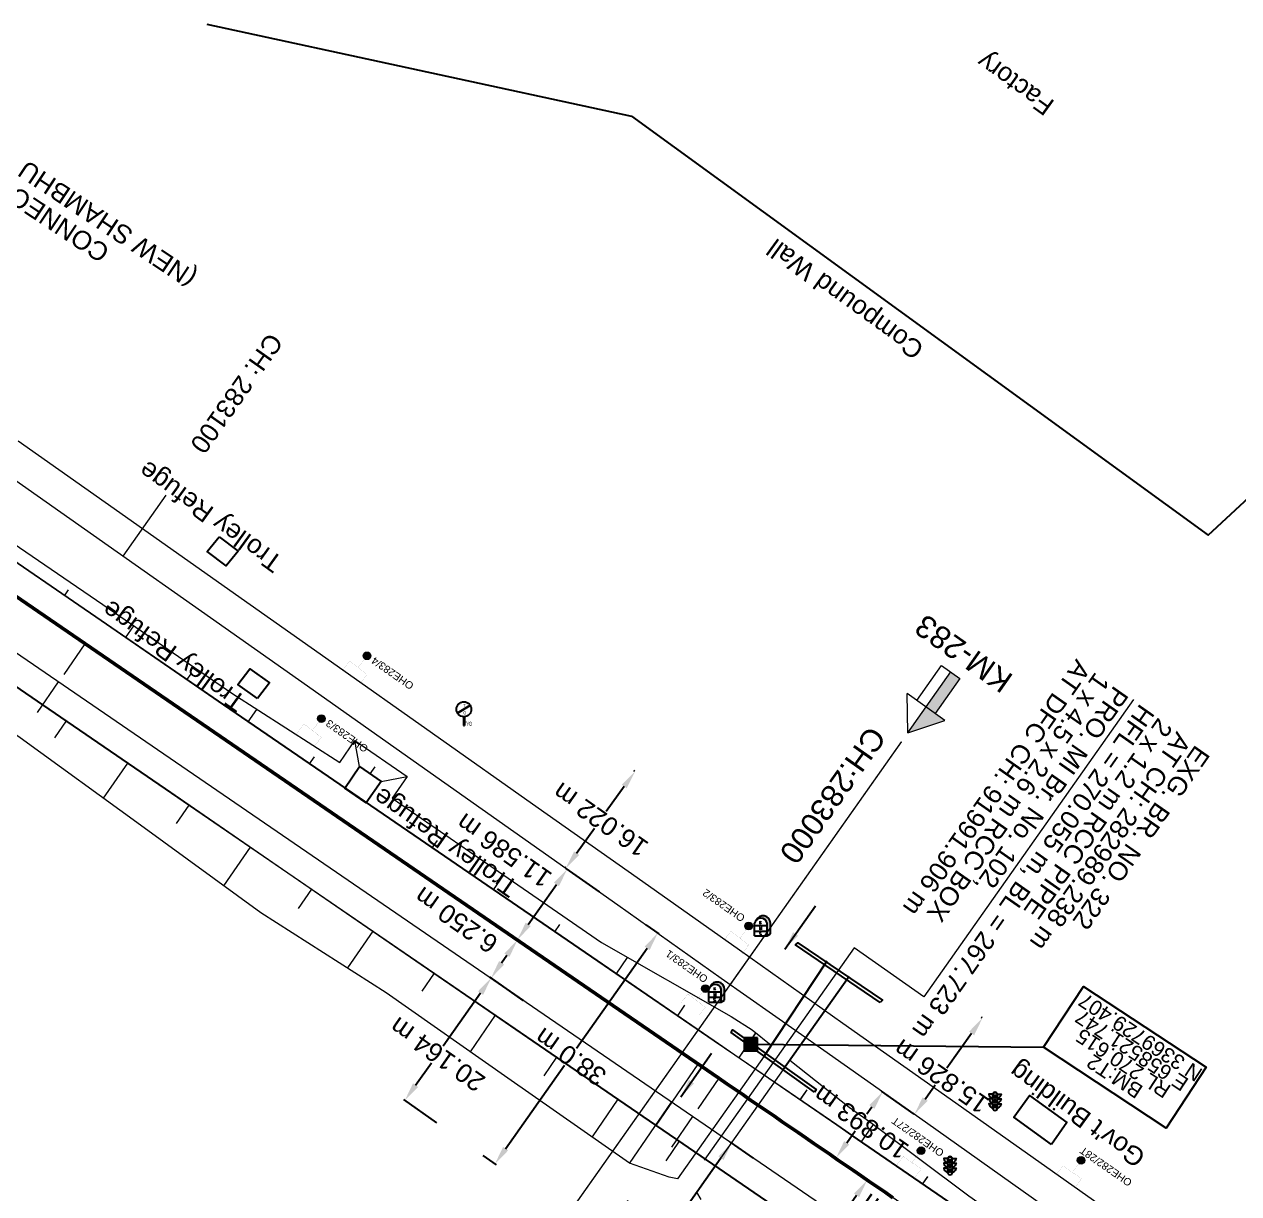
# Model space of a CAD drawing. Header units: metres. Extents: x 644418 to 1306172, y 3366650 to 6747308.
# Drawn here: x 658424 to 658587.4, y 3369709.3 to 3369866.6 of the extents above; entities that cross this region are included whole.
import ezdxf
from ezdxf.enums import TextEntityAlignment as Align

# ---------------------------------------------------------------- set-up
doc = ezdxf.new("R2010")
doc.units = ezdxf.units.M
doc.header["$MEASUREMENT"] = 0
doc.linetypes.add('CENTER', pattern=[2, 1.25, -0.25, 0.25, -0.25])
doc.linetypes.add('PHANTOM2', pattern=[1.25, 0.625, -0.125, 0.125, -0.125, 0.125, -0.125])
doc.layers.get('Defpoints').update_dxf_attribs({"lineweight": 0})
for name, color, linetype in [('Bench_Mark', 7, 'Continuous'), ('C-ROAD-CNTR-N', 92, 'Continuous'), ('COMPOUND_WALL', 251, 'Continuous'), ('CULVERT_PARAPET', 7, 'Continuous'), ('DFCC Boundary', 6, 'CENTER'), ('Dimension', 10, 'Continuous'), ('GOVT_BUILDING', 251, 'Continuous'), ('KILOMETER_STONE', 251, 'Continuous'), ('MATCH LINE', 7, 'Continuous'), ('PROPOSED DFCC FORMATION LINE', 187, 'Continuous'), ('SFL_SOFFIT_LVL', 251, 'Continuous'), ('Side Details', 251, 'Continuous'), ('SIGNAL_POST', 8, 'Continuous'), ('STYLEREMARK', 251, 'Continuous'), ('T_G', 8, 'Continuous'), ('Trolley Refuse', 10, 'Continuous'), ('TROLLEY_STAND', 7, 'Continuous')]:
    doc.layers.add(name, color=color, linetype=linetype)
for name, color, linetype, lineweight in [('BOUNDARY DIMENTION', 10, 'Continuous', 0), ('BRIDGE DETAILS PLAN', 7, 'Continuous', 0), ('CANAL BOTTOM', 5, 'Continuous', 0), ('Cardinal_Leader', 10, 'Continuous', 0), ('Existing Chainage', 7, 'Continuous', 0), ('Existing IR Track', 143, 'Continuous', 0), ('Existing Railway Boundary', 7, 'CENTER', 0), ('KM STONE', 7, 'Continuous', 0), ('OHE MAST', 8, 'Continuous', 0), ('OHE MAST TEXT', 8, 'Continuous', 0), ('Prop TPTC Connecting line', 10, 'Continuous', 0), ('PROP-DFC Connecting line', 1, 'Continuous', 0), ('Proposed Chainage', 10, 'Continuous', 0), ('Proposed Chainages Connecting line', 10, 'Continuous', 0), ('PROPOSED DFC TRACK', 1, 'Continuous', 0), ('PROPOSED DFCC TOE LINE', 239, 'Continuous', 0), ('PROPOSED DFCC TOE LINE - Connecting line', 239, 'Continuous', 0), ('PROPOSED DFCC TOE SLOPES', 239, 'Continuous', 0), ('PROPOSED DFCC TOE SLOPES - Connecting line', 239, 'Continuous', 0), ('PROPOSED DFCC TRACK', 1, 'Continuous', 0)]:
    doc.layers.add(name, color=color, linetype=linetype, lineweight=lineweight)
doc.styles.add('CUT-FILL', font='cut-fill.shx', dxfattribs={"height": 2})
doc.styles.add('notes', font='romans.shx', dxfattribs={"height": 2})
doc.styles.get("Standard").update_dxf_attribs({"font": 'arial.ttf'})
doc.styles.add('Style-Arial', font='arial.ttf')
doc.dimstyles.new('DIM', dxfattribs={"dimtxt": 2.5, "dimasz": 2.5, "dimexe": 0.18, "dimexo": 0.0625, "dimgap": 0.09, "dimtad": 0, "dimtih": 1, "dimtoh": 1, "dimdec": 3, "dimzin": 0, "dimdsep": 46, "dimtxsty": 'Standard', "dimcen": 0.09, "dimadec": 0, "dimazin": 0, "dimtfac": 1, "dimtdec": 3, "dimtofl": 0, "dimtmove": 0, "dimatfit": 3, "dimfxl": 1, "dimtolj": 1, "dimtzin": 0, "dimarcsym": 0})
doc.dimstyles.new('ISO-25', dxfattribs={"dimtxt": 2.5, "dimasz": 2.5, "dimexe": 1.25, "dimexo": 0.625, "dimtad": 1, "dimtxsty": 'Standard', "dimcen": 2.5, "dimadec": 0, "dimazin": 0, "dimtfac": 1, "dimtmove": 0, "dimatfit": 3, "dimfxl": 1, "dimarcsym": 0})

# ---------------------------------------------------------------- blocks, each defined once
blk = doc.blocks.new('KMS')
blk.add_hatch(color=256).paths.add_polyline_path([(0.84, 1.71), (0.84, 0), (1.28, 0.25), (1.28, 1.71, 0.82134), (-0.65, 2.08, -0.601821)])
for points in [[(-0.84, 0), (-0.84, 1.71)], [(0.84, 0), (0.84, 1.71)], [(1.28, 0.25), (1.28, 1.71)], [(-0.84, 1.38), (0.84, 1.38)], [(-0.84, 0.64), (0.84, 0.64)], [(-0.84, 0), (0.84, 0)], [(0.84, 0), (1.28, 0.25)]]:
    blk.add_lwpolyline(points)
for centre, radius, start, end in [((0, 1.5), 0.867, 14.1462, 165.8538), ((0.28, 1.7), 1, 0.4859, 158.6661)]:
    blk.add_arc(centre, radius, start, end)
at = {"style": 'notes'}
for s, p in [('K', (-0.25, 1.58)), ('S', (-0.25, 0.09)), ('M', (-0.25, 0.81))]:
    blk.add_text(s, height=0.391, dxfattribs=at).set_placement(p)
blk = doc.blocks.new('SIG')
for color, points in [(1, [(-0.22, 0.42, 0.180295), (-0.01, 0.33, -0.00255), (0.01, 0.33, -0.00255), (0.02, 0.33, 0.180295), (0.23, 0.42, -0.002654), (0.25, 0.44, 0.184495), (0.33, 0.65, 1.000001), (-0.32, 0.65, 0.184495), (-0.24, 0.44, -0.002654)]), (2, [(0.23, -0.23, -0.002654), (0.25, -0.21, 0.184495), (0.33, 0.01, 1.000001), (-0.32, 0.01, 0.184495), (-0.24, -0.21, -0.002654), (-0.22, -0.23, 0.180295), (-0.01, -0.32, -0.00255), (0.01, -0.32, -0.00255), (0.02, -0.32, 0.180295)]), (3, [(0.23, -0.88, -0.002654), (0.25, -0.86, 0.184495), (0.33, -0.64, 1.000001), (-0.32, -0.64, 0.184495), (-0.24, -0.86, -0.002654), (-0.22, -0.88, 0.395599)])]:
    blk.add_hatch(color=color).paths.add_polyline_path(points)
for p, q in [((-0.31, 0.98), (-0.32, -0.9)), ((0.33, -0.9), (0.32, 0.98))]:
    blk.add_line(p, q)
for points in [[(-0.31, 0.98), (-0.81, 0.98, 0.198758), (-0.42, 0.41, 0.003814), (-0.31, 0.39, 0.003814)], [(-0.31, 0.33), (-0.81, 0.33, 0.198758), (-0.42, -0.23, 0.003727), (-0.32, -0.26, 0.003727)], [(0.32, 0.98), (0.82, 0.98, -0.198758), (0.44, 0.41, -0.003814), (0.32, 0.39, -0.003814)], [(0.32, 0.33), (0.82, 0.33, -0.198758), (0.44, -0.23, -0.003727), (0.33, -0.26, -0.003727)], [(-0.32, -0.32), (-0.81, -0.32, 0.198758), (-0.42, -0.88, 0.003639), (-0.32, -0.9)], [(0.33, -0.32), (0.82, -0.32, -0.198758), (0.44, -0.88, -0.003639), (0.33, -0.9)]]:
    blk.add_lwpolyline(points, format="xyb")
for centre, radius, start, end in [((0.01, 0.91), 0.324, 12.4049, 167.5951), ((0.01, 0.81), 0.357, 27.7578, 152.2422), ((0.01, -0.9), 0.324, 181.4572, 358.5428)]:
    blk.add_arc(centre, radius, start, end)
blk = doc.blocks.new('T-G')
at = {"color": 8}
for points in [[(-0.87, 1.71), (0.85, 2.73)], [(-0.85, 1.68), (0.87, 2.7)], [(-0.07, 1.2), (-0.07, 0)], [(-0.07, 0), (0.07, 0)], [(0.07, 1.2), (0.07, 0)]]:
    blk.add_lwpolyline(points, dxfattribs=at)
blk.add_circle((0, 2.19), 1, dxfattribs=at)
at = {"color": 8, "style": 'CUT-FILL'}
for s, p in [('T', (-0.08, 2.5, 203.18)), ('G', (-0.08, 1.51, 203.18))]:
    blk.add_text(s, height=0.4, dxfattribs=at).set_placement(p)
blk = doc.blocks.new('BM')
blk.add_hatch(color=256).paths.add_polyline_path([(-0.88, 0.88), (-0.88, -0.88), (0.88, -0.88), (0.88, 0.88)])
for p, q in [((0.88, 0.88), (-0.88, 0.88)), ((-0.88, 0.88), (-0.88, -0.88)), ((0.88, -0.88), (0.88, 0.88)), ((-0.88, -0.88), (0.88, -0.88))]:
    blk.add_line(p, q)
blk = doc.blocks.new('OHE MAST')
h = blk.add_hatch(color=256)
edge = h.paths.add_edge_path()
edge.add_arc((0, 0), 0.514, 0, 360)
at = {"const_width": 0.01, "flags": 128}
for points in [[(1.5, 3.5), (1.5, 2), (-1.5, 2), (-1.5, 3.5)], [(0, 2), (0, 0)]]:
    blk.add_lwpolyline(points, dxfattribs=at)
blk.add_circle((0, 0), 0.514)
blk = doc.blocks.new('KM POST PLAN')
at = {"extrusion": (0, 0, -1)}
h = blk.add_hatch(color=256, dxfattribs=at)
h.paths.add_polyline_path([(0, -20), (0, -8.47), (3, -8.47), (3, -20)])
h.paths.add_polyline_path([(0, -8.47), (0, 0), (6.25, -8.47), (3, -8.47)], flags=16)
at = {"flags": 128}
for points in [[(0, 0), (-6.25, -8.47), (6.25, -8.47)], [(0, 0), (0, -20)], [(0, 0), (6.25, -8.47)], [(3, -8.47), (3, -20), (-3, -20), (-3, -8.47)]]:
    blk.add_lwpolyline(points, dxfattribs=at)
at = {"style": 'Style-Arial'}
blk.add_attdef('KM-POST', text='', height=6, dxfattribs=at).set_placement((0, -26, -263.95), align=Align.MIDDLE_CENTER)
blk = doc.blocks.new('*D1686')
at = {"layer": 'Defpoints', "color": 0, "transparency": 16777216}
for p in [(658497.03, 3369752.96), (658501.41, 3369749.87), (658494.73, 3369740.4)]:
    blk.add_point(p, dxfattribs=at)
at = {"layer": 'Dimension', "color": 0, "lineweight": -2, "transparency": 16777216}
for p, q in [((658501.36, 3369749.9), (658496.89, 3369753.06)), ((658491.79, 3369745.53), (658495.59, 3369750.91)), ((658494.68, 3369740.44), (658490.2, 3369743.59))]:
    blk.add_line(p, q, dxfattribs=at)
at = {"layer": 'Dimension', "color": 0, "transparency": 16777216}
for points in [[(658495.25, 3369751.15), (658495.93, 3369750.67), (658497.03, 3369752.96)], [(658491.45, 3369745.77), (658492.13, 3369745.29), (658490.35, 3369743.49)]]:
    blk.add_solid(points, dxfattribs=at)
at = {"layer": 'Dimension', "color": 0, "lineweight": 0, "transparency": 16777216, "insert": (658488.53, 3369755.46), "char_height": 2.5, "attachment_point": 5, "rotation": 145}
blk.add_mtext('\\A1;11.586 m', dxfattribs=at)
blk = doc.blocks.new('*D1717')
at = {"layer": 'Defpoints', "color": 0, "transparency": 16777216}
for p in [(658537.41, 3369711.13), (658537.5, 3369711.07), (658533.9, 3369705.96)]:
    blk.add_point(p, dxfattribs=at)
at = {"layer": 'Dimension', "color": 0, "lineweight": -2, "transparency": 16777216}
for p, q in [((658537.45, 3369711.1), (658537.26, 3369711.24)), ((658535.25, 3369708.07), (658535.97, 3369709.09)), ((658533.85, 3369705.99), (658533.66, 3369706.13))]:
    blk.add_line(p, q, dxfattribs=at)
at = {"layer": 'Dimension', "color": 0, "transparency": 16777216}
for points in [[(658535.63, 3369709.33), (658536.31, 3369708.85), (658537.41, 3369711.13)], [(658534.91, 3369708.31), (658535.59, 3369707.83), (658533.81, 3369706.02)]]:
    blk.add_solid(points, dxfattribs=at)
at = {"layer": 'Dimension', "color": 0, "lineweight": 0, "transparency": 16777216, "insert": (658542.15, 3369704.85), "char_height": 2.5, "attachment_point": 5, "rotation": 145}
blk.add_mtext('\\A1;6.250 m', dxfattribs=at)
blk = doc.blocks.new('*D1718')
at = {"layer": 'Defpoints', "color": 0, "transparency": 16777216}
for p in [(658539.48, 3369723), (658543.76, 3369719.99), (658537.48, 3369711.08)]:
    blk.add_point(p, dxfattribs=at)
at = {"layer": 'Dimension', "color": 0, "lineweight": -2, "transparency": 16777216}
for p, q in [((658543.71, 3369720.02), (658539.33, 3369723.11)), ((658538.04, 3369720.96), (658537.36, 3369720)), ((658534.64, 3369716.14), (658535.78, 3369717.76)), ((658537.43, 3369711.12), (658533.05, 3369714.2))]:
    blk.add_line(p, q, dxfattribs=at)
at = {"layer": 'Dimension', "color": 0, "transparency": 16777216}
for points in [[(658537.7, 3369721.2), (658538.38, 3369720.72), (658539.48, 3369723)], [(658534.3, 3369716.38), (658534.98, 3369715.9), (658533.2, 3369714.1)]]:
    blk.add_solid(points, dxfattribs=at)
at = {"layer": 'Dimension', "color": 0, "lineweight": 0, "transparency": 16777216, "insert": (658536.57, 3369718.88), "char_height": 2.5, "attachment_point": 5, "rotation": 145}
blk.add_mtext('\\A1;10.893 m', dxfattribs=at)
blk = doc.blocks.new('*D1719')
at = {"layer": 'Defpoints', "color": 0, "transparency": 16777216}
for p in [(658490.35, 3369743.44), (658494.76, 3369740.38), (658491.19, 3369735.24)]:
    blk.add_point(p, dxfattribs=at)
at = {"layer": 'Dimension', "color": 0, "lineweight": -2, "transparency": 16777216}
for p, q in [((658494.71, 3369740.42), (658490.2, 3369743.54)), ((658488.21, 3369740.36), (658488.92, 3369741.39)), ((658491.14, 3369735.28), (658486.64, 3369738.41))]:
    blk.add_line(p, q, dxfattribs=at)
at = {"layer": 'Dimension', "color": 0, "transparency": 16777216}
for points in [[(658488.58, 3369741.62), (658489.26, 3369741.15), (658490.35, 3369743.44)], [(658487.87, 3369740.6), (658488.55, 3369740.12), (658486.78, 3369738.3)]]:
    blk.add_solid(points, dxfattribs=at)
at = {"layer": 'Dimension', "color": 0, "lineweight": 0, "transparency": 16777216, "insert": (658482.09, 3369746.11), "char_height": 2.5, "attachment_point": 5, "rotation": 145}
blk.add_mtext('\\A1;6.250 m', dxfattribs=at)
blk = doc.blocks.new('*D1540')
at = {"layer": 'Defpoints', "color": 0, "linetype": 'ByBlock', "ltscale": 0.5, "transparency": 16777216}
for p in [(658552.9, 3369732.91), (658552.9, 3369732.91), (658543.76, 3369719.99)]:
    blk.add_point(p, dxfattribs=at)
at = {"layer": 'Existing Railway Boundary', "color": 0, "linetype": 'ByBlock', "lineweight": -2, "ltscale": 0.5, "transparency": 16777216}
for p, q in [((658552.85, 3369732.94), (658552.75, 3369733.01)), ((658551.45, 3369730.86), (658548.13, 3369726.17)), ((658545.2, 3369722.03), (658546.56, 3369723.94)), ((658543.71, 3369720.02), (658543.61, 3369720.09))]:
    blk.add_line(p, q, dxfattribs=at)
at = {"layer": 'Existing Railway Boundary', "color": 0, "linetype": 'ByBlock', "ltscale": 0.5, "transparency": 16777216}
for points in [[(658551.11, 3369731.11), (658551.79, 3369730.62), (658552.9, 3369732.91)], [(658544.86, 3369722.27), (658545.54, 3369721.79), (658543.76, 3369719.99)]]:
    blk.add_solid(points, dxfattribs=at)
at = {"layer": 'Existing Railway Boundary', "color": 0, "linetype": 'ByBlock', "ltscale": 0.5, "transparency": 16777216, "insert": (658547.35, 3369725.06), "char_height": 2.5, "attachment_point": 5, "rotation": 145}
blk.add_mtext('\\A1;15.826 m', dxfattribs=at)
blk = doc.blocks.new('*D1541')
at = {"layer": 'Defpoints', "color": 0, "linetype": 'ByBlock', "ltscale": 0.5, "transparency": 16777216}
for p in [(658506.17, 3369766.12), (658506.17, 3369766.12), (658496.85, 3369753.09)]:
    blk.add_point(p, dxfattribs=at)
at = {"layer": 'Existing Railway Boundary', "color": 0, "linetype": 'ByBlock', "lineweight": -2, "ltscale": 0.5, "transparency": 16777216}
for p, q in [((658506.12, 3369766.15), (658506.02, 3369766.22)), ((658504.71, 3369764.08), (658502.3, 3369760.71)), ((658498.3, 3369755.12), (658500.71, 3369758.49)), ((658496.8, 3369753.12), (658496.7, 3369753.19))]:
    blk.add_line(p, q, dxfattribs=at)
at = {"layer": 'Existing Railway Boundary', "color": 0, "linetype": 'ByBlock', "ltscale": 0.5, "transparency": 16777216}
for points in [[(658504.38, 3369764.33), (658505.05, 3369763.84), (658506.17, 3369766.12)], [(658497.96, 3369755.36), (658498.64, 3369754.88), (658496.85, 3369753.09)]]:
    blk.add_solid(points, dxfattribs=at)
at = {"layer": 'Existing Railway Boundary', "color": 0, "linetype": 'ByBlock', "ltscale": 0.5, "transparency": 16777216, "insert": (658501.51, 3369759.6), "char_height": 2.5, "attachment_point": 5, "rotation": 145}
blk.add_mtext('\\A1;16.022 m', dxfattribs=at)
blk = doc.blocks.new('*D1597')
at = {"layer": 'Defpoints', "color": 0, "transparency": 16777216}
for p in [(658522.14, 3369714.04), (658507.26, 3369699.25), (658510.23, 3369697.16)]:
    blk.add_point(p, dxfattribs=at)
at = {"layer": 'Dimension', "color": 0, "lineweight": -2, "transparency": 16777216}
for p, q in [((658522.09, 3369714.07), (658519.02, 3369716.24)), ((658517.72, 3369714.09), (658510.98, 3369704.53)), ((658508.7, 3369701.29), (658509.41, 3369702.3)), ((658510.18, 3369697.19), (658507.11, 3369699.35))]:
    blk.add_line(p, q, dxfattribs=at)
at = {"layer": 'Dimension', "color": 0, "transparency": 16777216}
for points in [[(658517.38, 3369714.33), (658518.07, 3369713.85), (658519.17, 3369716.13)], [(658508.36, 3369701.53), (658509.04, 3369701.05), (658507.26, 3369699.25)]]:
    blk.add_solid(points, dxfattribs=at)
at = {"layer": 'Dimension', "color": 0, "lineweight": 0, "transparency": 16777216, "insert": (658510.2, 3369703.41), "char_height": 2.5, "attachment_point": 5, "rotation": 145}
blk.add_mtext('\\A1;20.658 m', dxfattribs=at)
blk = doc.blocks.new('*D1787')
at = {"layer": 'BOUNDARY DIMENTION', "color": 0, "lineweight": -2, "transparency": 16777216}
for p, q in [((658491.11, 3369735.3), (658486.68, 3369738.43)), ((658485.38, 3369736.29), (658480.35, 3369729.16)), ((658476.64, 3369723.9), (658478.77, 3369726.92)), ((658479.48, 3369718.83), (658475.05, 3369721.96))]:
    blk.add_line(p, q, dxfattribs=at)
at = {"layer": 'BOUNDARY DIMENTION', "color": 0, "transparency": 16777216}
for points in [[(658485.04, 3369736.53), (658485.72, 3369736.05), (658486.82, 3369738.33)], [(658476.29, 3369724.14), (658476.98, 3369723.66), (658475.19, 3369721.86)]]:
    blk.add_solid(points, dxfattribs=at)
at = {"layer": 'Defpoints', "color": 0, "transparency": 16777216}
for p in [(658491.16, 3369735.27), (658475.19, 3369721.86), (658479.53, 3369718.8)]:
    blk.add_point(p, dxfattribs=at)
at = {"layer": 'BOUNDARY DIMENTION', "color": 0, "transparency": 16777216, "insert": (658479.56, 3369728.04), "char_height": 2.5, "attachment_point": 5, "rotation": 145}
blk.add_mtext('\\A1;20.164 m', dxfattribs=at)
blk = doc.blocks.new('*D1858')
at = {"layer": 'Defpoints', "color": 0, "linetype": 'Continuous', "ltscale": 0.5, "transparency": 16777216}
for p in [(658507.56, 3369745.52), (658509.22, 3369744.35), (658485.65, 3369714.48)]:
    blk.add_point(p, dxfattribs=at)
at = {"layer": 'DFCC Boundary', "color": 0, "linetype": 'Continuous', "lineweight": -2, "ltscale": 0.5, "transparency": 16777216}
for p, q in [((658507.62, 3369745.48), (658509.37, 3369744.24)), ((658507.78, 3369742.31), (658498.27, 3369728.83)), ((658488.75, 3369715.35), (658496.69, 3369726.59)), ((658485.7, 3369714.44), (658487.46, 3369713.2))]:
    blk.add_line(p, q, dxfattribs=at)
at = {"layer": 'DFCC Boundary', "color": 0, "linetype": 'Continuous', "ltscale": 0.5, "transparency": 16777216}
for points in [[(658507.44, 3369742.55), (658508.12, 3369742.07), (658509.22, 3369744.35)], [(658488.41, 3369715.59), (658489.09, 3369715.11), (658487.31, 3369713.31)]]:
    blk.add_solid(points, dxfattribs=at)
at = {"layer": 'DFCC Boundary', "color": 0, "linetype": 'Continuous', "ltscale": 0.5, "transparency": 16777216, "insert": (658497.48, 3369727.71), "char_height": 2.5, "attachment_point": 5, "rotation": 145}
blk.add_mtext('\\A1;38.0 m', dxfattribs=at)

msp = doc.modelspace()

# ---------------------------------------------------------------- linework, layer by layer
at = {"layer": 'BRIDGE DETAILS PLAN', "color": 7, "linetype": 'Continuous', "lineweight": 0, "flags": 128}
msp.add_lwpolyline([(658573.2272, 3369775.7678), (658545.0216, 3369735.7811), (658535.6389, 3369742.3994), (658515.4673, 3369713.8023)], dxfattribs=at)
at = {"layer": 'C-ROAD-CNTR-N', "color": 4, "linetype": 'Continuous', "lineweight": 50, "flags": 128}
for points in [[(658517.4554, 3369724.8226), (658398.9816, 3369806.0251)], [(658540.8597, 3369708.7581), (658539.7968, 3369709.4896), (658538.7337, 3369710.2209), (658537.6705, 3369710.9521), (658536.6073, 3369711.6831), (658535.5439, 3369712.414), (658534.4804, 3369713.1447), (658533.4168, 3369713.8752), (658532.3531, 3369714.6056), (658531.2894, 3369715.3359), (658530.2255, 3369716.0661), (658529.1616, 3369716.7962), (658528.0976, 3369717.5262), (658527.0336, 3369718.2561), (658525.9695, 3369718.9859), (658524.9053, 3369719.7156), (658523.8411, 3369720.4453), (658522.7769, 3369721.1749), (658521.7126, 3369721.9045), (658520.6484, 3369722.634), (658519.584, 3369723.3636), (658518.5197, 3369724.0931), (658517.4554, 3369724.8226)]]:
    msp.add_lwpolyline(points, dxfattribs=at)
at = {"layer": 'Cardinal_Leader', "lineweight": 0, "flags": 128}
msp.add_lwpolyline([(658513.8884, 3369719.6902), (658511.0617, 3369715.566)], dxfattribs=at)
at = {"layer": 'COMPOUND_WALL', "linetype": 'Continuous'}
msp.add_polyline3d([(658448.546, 3369866.634, 270), (658505.693, 3369854.256, 270.026), (658583.284, 3369797.901, 270.058), (658647.446, 3369857.351, 270.005)], dxfattribs=at)
msp.add_polyline3d([(658448.546, 3369866.634, 270), (658505.693, 3369854.256, 270.026), (658583.284, 3369797.901, 270.058), (658647.446, 3369857.351, 270.005)], dxfattribs=at)
at = {"layer": 'CULVERT_PARAPET', "linetype": 'Continuous'}
for points in [[(658539.149, 3369735.037, 270.868), (658527.755, 3369742.763, 270.891), (658528.062, 3369743.059, 270.888), (658539.456, 3369735.333, 270.888)], [(658530.326, 3369722.965, 270.799), (658519.075, 3369730.996, 270.834), (658519.279, 3369731.333, 270.833), (658530.53, 3369723.302, 270.833)]]:
    msp.add_polyline3d(points, close=True, dxfattribs=at)
at = {"layer": 'Existing Chainage', "color": 0, "linetype": 'Continuous', "lineweight": 13, "flags": 128}
for points in [[(658443.0165, 3369803.2648), (658437.26, 3369795.0879)], [(658527.6308, 3369749.7167), (658518.9847, 3369737.4593)]]:
    msp.add_lwpolyline(points, dxfattribs=at)
at = {"layer": 'Existing IR Track', "flags": 128}
for points in [[(658423.1557, 3369810.5924), (658437.5991, 3369800.4093), (658451.6419, 3369790.5096), (658465.3409, 3369780.8522), (658478.9301, 3369771.2586), (658493.1411, 3369761.226), (658506.4386, 3369751.8349), (658520.2363, 3369742.0904), (658534.1236, 3369732.261), (658547.7953, 3369722.5842), (658562.3531, 3369712.3087), (658577.0523, 3369701.9334), (658590.5797, 3369692.3769), (658604.1225, 3369682.8094), (658618.0525, 3369672.9855), (658631.7104, 3369663.3533), (658646.6179, 3369652.846), (658661.421, 3369642.4123), (658675.713, 3369632.3191), (658690.0302, 3369622.2081), (658703.4631, 3369612.7378), (658716.7056, 3369603.4018), (658731.2176, 3369593.162)], [(658420.5356, 3369806.8722), (658435.2684, 3369796.49), (658449.0313, 3369786.8009), (658462.8347, 3369777.0834), (658476.3293, 3369767.5642), (658489.8501, 3369758.0265), (658503.8424, 3369748.1485), (658517.7686, 3369738.3171), (658531.5472, 3369728.5981), (658545.2313, 3369718.9456), (658559.7875, 3369708.6677), (658574.2804, 3369698.4343), (658588.0243, 3369688.7464), (658601.7333, 3369679.0831), (658615.5116, 3369669.3762), (658629.3078, 3369659.6567), (658644.0761, 3369649.2377), (658658.8965, 3369638.782), (658673.1764, 3369628.7154), (658687.4097, 3369618.6816), (658700.9274, 3369609.1374), (658714.3803, 3369599.6389), (658728.6849, 3369589.5646)]]:
    msp.add_lwpolyline(points, dxfattribs=at)
at = {"layer": 'GOVT_BUILDING', "linetype": 'Continuous'}
msp.add_polyline3d([(658562.181, 3369715.94, 270.424), (658557.142, 3369719.59, 270.564), (658559.229, 3369722.51, 271.194), (658564.2693, 3369718.8591, 271.194)], close=True, dxfattribs=at)
at = {"layer": 'MATCH LINE', "linetype": 'PHANTOM2', "ltscale": 15, "const_width": 0.2}
msp.add_lwpolyline([(658542.0276, 3369770.1269), (658476.0296, 3369676.5623)], dxfattribs=at)
at = {"layer": 'Prop TPTC Connecting line', "lineweight": 0, "flags": 128}
msp.add_lwpolyline([(658517.4558, 3369724.8223), (658514.6291, 3369720.698)], dxfattribs=at)
at = {"layer": 'PROP-DFC Connecting line', "color": 12, "linetype": 'Continuous', "lineweight": 0, "flags": 128}
msp.add_lwpolyline([(659123.2101, 3369298.6585), (658604.351, 3369664.4193), (658600.2643, 3369667.3001), (658596.1772, 3369670.1803), (658592.0894, 3369673.0595), (658588.0005, 3369675.9372), (658583.9102, 3369678.8128), (658579.8181, 3369681.6859), (658575.7238, 3369684.5559), (658571.627, 3369687.4223, 0.00129139), (658550.4195, 3369702.1641), (658546.3053, 3369705.0054), (658542.1885, 3369707.8431), (658538.0697, 3369710.6777), (658533.949, 3369713.5097), (658529.827, 3369716.3396), (658525.7039, 3369719.168), (658521.58, 3369721.9954), (658517.4558, 3369724.8223), (658398.9815, 3369806.0252)], format="xyb", dxfattribs=at)
at = {"layer": 'Proposed Chainage', "lineweight": 0, "flags": 128}
for points in [[(658425.7648, 3369774.0289), (658428.5915, 3369778.1531)], [(658505.4228, 3369713.3692), (658511.0763, 3369721.6177)]]:
    msp.add_lwpolyline(points, dxfattribs=at)
at = {"layer": 'Proposed Chainages Connecting line', "lineweight": 0, "flags": 128}
for points in [[(658429.3661, 3369779.1377), (658432.1929, 3369783.2619)], [(658509.0241, 3369718.478), (658514.6777, 3369726.7264)]]:
    msp.add_lwpolyline(points, dxfattribs=at)
at = {"layer": 'PROPOSED DFCC FORMATION LINE', "lineweight": 0, "flags": 128}
for points in [[(658590.1581, 3369679.0043), (658582.6303, 3369684.2937), (658573.7753, 3369690.4959), (658566.2275, 3369695.7612), (658552.552, 3369705.2488), (658549.7788, 3369707.1645), (658536.0722, 3369716.6007), (658533.2947, 3369718.5079), (658519.5759, 3369727.9154), (658516.7977, 3369729.8196), (658500.3008, 3369741.1267), (658483.8038, 3369752.4338), (658467.3069, 3369763.7409), (658450.8099, 3369775.048), (658434.313, 3369786.3551), (658417.816, 3369797.6622)], [(658590.1868, 3369679.0452), (658582.659, 3369684.3346), (658573.804, 3369690.5369), (658566.2561, 3369695.8023), (658552.5804, 3369705.2899), (658549.8072, 3369707.2057), (658536.1005, 3369716.6419), (658533.323, 3369718.5491), (658519.6042, 3369727.9567), (658516.826, 3369729.8609), (658500.3291, 3369741.168), (658483.8321, 3369752.475), (658467.3351, 3369763.7821), (658450.8382, 3369775.0892), (658434.3412, 3369786.3963), (658417.8443, 3369797.7034)], [(658591.0735, 3369661.5434), (658582.2755, 3369667.738), (658574.7211, 3369673.0461), (658565.9113, 3369679.2167), (658558.341, 3369684.4975), (658544.7197, 3369693.9474), (658541.9167, 3369695.8838), (658528.2584, 3369705.2866), (658525.4489, 3369707.2157), (658511.7684, 3369716.597), (658508.9562, 3369718.5245), (658492.4593, 3369729.8316), (658475.9623, 3369741.1387), (658459.4654, 3369752.4458), (658442.9684, 3369763.7529), (658426.4715, 3369775.06), (658409.9745, 3369786.367)], [(658591.0447, 3369661.5025), (658582.2468, 3369667.6971), (658574.6924, 3369673.0051), (658565.8826, 3369679.1757), (658558.3125, 3369684.4565), (658544.6913, 3369693.9063), (658541.8883, 3369695.8426), (658528.2301, 3369705.2454), (658525.4206, 3369707.1745), (658511.7401, 3369716.5558), (658508.928, 3369718.4832), (658492.431, 3369729.7903), (658475.9341, 3369741.0974), (658459.4371, 3369752.4045), (658442.9401, 3369763.7116), (658426.4432, 3369775.0187), (658409.9462, 3369786.3258)]]:
    msp.add_lwpolyline(points, dxfattribs=at)
at = {"layer": 'PROPOSED DFCC TOE LINE', "lineweight": 0}
msp.add_lwpolyline([(658510.7737, 3369711.5166), (658505.4362, 3369713.3888), (658489.0517, 3369724.86), (658472.6725, 3369736.3389), (658455.8061, 3369747.1069), (658439.6249, 3369758.8747), (658423.4292, 3369770.6213), (658406.9399, 3369781.9396), (658390.9197, 3369793.9423), (658374.5912, 3369805.4952), (658371.8918, 3369807.1063), (658364.6702, 3369811.7747)], dxfattribs=at)
at = {"layer": 'PROPOSED DFCC TOE LINE', "lineweight": 0, "flags": 128}
msp.add_lwpolyline([(658526.9975, 3369727.2697), (658534.9536, 3369720.9247), (658537.7274, 3369719.0106), (658551.0631, 3369709.0248), (658553.814, 3369707.0744), (658567.4186, 3369697.4719), (658574.987, 3369692.2295), (658583.9138, 3369686.1227), (658591.4953, 3369680.9054), (658600.3659, 3369674.729), (658607.8594, 3369669.3963), (658614.6934, 3369664.5851), (658616.7032, 3369667.4362), (658623.377, 3369662.7316), (658621.3444, 3369659.8481), (658632.955, 3369651.5324), (658634.9939, 3369650.0579), (658649.2754, 3369639.9717), (658665.7496, 3369628.6293), (658682.0192, 3369616.9967), (658698.4073, 3369605.5322), (658714.763, 3369594.0217)], dxfattribs=at)
at = {"layer": 'PROPOSED DFCC TOE LINE - Connecting line', "lineweight": 0, "flags": 128}
msp.add_lwpolyline([(658418.8919, 3369799.2319), (658435.4237, 3369787.9757), (658451.8926, 3369776.6276), (658466.4242, 3369767.3036), (658468.4463, 3369770.2539), (658475.4847, 3369765.4298), (658473.4987, 3369762.5323), (658485.1926, 3369754.46), (658501.6501, 3369743.0954), (658519.0775, 3369733.1458), (658521.9127, 3369731.3248), (658524.4846, 3369729.2738)], dxfattribs=at)
at = {"layer": 'PROPOSED DFCC TOE SLOPES', "linetype": 'Continuous', "lineweight": 0, "flags": 128}
for points in [[(658429.6245, 3369772.8988), (658428.0746, 3369770.6375)], [(658437.873, 3369767.2453), (658434.6225, 3369762.5029)], [(658446.1215, 3369761.5918), (658444.4195, 3369759.1086)], [(658454.3699, 3369755.9382), (658450.8082, 3369750.7416)], [(658462.6184, 3369750.2847), (658460.8241, 3369747.6667)], [(658470.8669, 3369744.6311), (658467.463, 3369739.6648)], [(658479.1154, 3369738.9776), (658477.4592, 3369736.5613)], [(658487.3638, 3369733.324), (658483.9927, 3369728.4055)], [(658495.6123, 3369727.6705), (658493.8978, 3369725.169)], [(658503.8608, 3369722.0169), (658500.3755, 3369716.932)], [(658512.1089, 3369716.3635), (658510.2863, 3369713.7051)]]:
    msp.add_lwpolyline(points, dxfattribs=at)
at = {"layer": 'PROPOSED DFCC TOE SLOPES - Connecting line', "linetype": 'Continuous', "lineweight": 0, "flags": 128}
for points in [[(658429.3766, 3369789.7385), (658429.9268, 3369790.5412)], [(658437.6251, 3369784.085), (658438.7302, 3369785.6973)], [(658445.8736, 3369778.4314), (658446.4191, 3369779.2273)], [(658454.122, 3369772.7779), (658455.2737, 3369774.4581)], [(658469.0993, 3369766.7555), (658468.4463, 3369770.2539)], [(658462.3705, 3369767.1243), (658463.0323, 3369768.0898)], [(658470.5428, 3369765.7662), (658471.2046, 3369766.7317)], [(658471.9863, 3369764.7768), (658475.4847, 3369765.4298)], [(658478.8675, 3369755.8172), (658479.5675, 3369756.8385)], [(658487.1159, 3369750.1637), (658488.4968, 3369752.1783)], [(658495.3644, 3369744.5101), (658496.045, 3369745.5031)], [(658503.6129, 3369738.8566), (658505.149, 3369741.0978)], [(658511.8614, 3369733.203), (658512.8621, 3369734.663)], [(658511.8614, 3369733.203), (658512.8621, 3369734.663)], [(658520.1098, 3369727.5493), (658522.4202, 3369730.9201)], [(658520.1105, 3369727.5489), (658522.4216, 3369730.919)], [(658528.3577, 3369721.8934), (658529.3089, 3369723.2806)], [(658528.3587, 3369721.8927), (658529.3103, 3369723.2795)], [(658536.604, 3369716.2346), (658538.2437, 3369718.624)], [(658536.6087, 3369716.2314), (658538.2517, 3369718.618)], [(658544.8455, 3369710.5609), (658545.5541, 3369711.5901)], [(658544.8479, 3369710.5592), (658545.5572, 3369711.5879)]]:
    msp.add_lwpolyline(points, dxfattribs=at)
at = {"layer": 'PROPOSED DFCC TRACK', "color": 12, "flags": 128}
msp.add_lwpolyline([(661104.7692, 3367894.1456), (658600.7836, 3369659.2873), (658596.6968, 3369662.1681), (658592.6098, 3369665.0483), (658588.522, 3369667.9275), (658584.4331, 3369670.8051), (658580.3428, 3369673.6808), (658576.2507, 3369676.5538), (658572.1564, 3369679.4238), (658568.0596, 3369682.2903, 0.00129139), (658546.8521, 3369697.0321), (658542.7378, 3369699.8734), (658538.6211, 3369702.711), (658534.5023, 3369705.5456), (658530.3816, 3369708.3776), (658526.2596, 3369711.2076), (658522.1365, 3369714.036), (658518.0126, 3369716.8633), (658513.8884, 3369719.6902), (658376.5127, 3369813.8482)], format="xyb", dxfattribs=at)
at = {"layer": 'PROPOSED DFCC TRACK', "linetype": 'Continuous', "flags": 128}
for points, elevation in [([(658523.5255, 3369727.8192), (658511.8863, 3369711.3153), (658510.7737, 3369711.5166)], 270.8202), ([(658526.0924, 3369725.987), (658514.4532, 3369709.483), (658515.0164, 3369708.5026)], 270.8122)]:
    msp.add_lwpolyline(points, dxfattribs=dict(at, elevation=elevation))
at = {"layer": 'SFL_SOFFIT_LVL', "linetype": 'Continuous'}
for points in [[(658531.948, 3369740.593, 268.904), (658523.497, 3369727.776, 269.04)], [(658526.067, 3369725.951, 268.958), (658534.953, 3369738.545, 268.937)]]:
    msp.add_polyline3d(points, dxfattribs=at)
at = {"layer": 'STYLEREMARK'}
msp.add_line((658521.747, 3369729.407), (658561.102, 3369729.0072), dxfattribs=at)
at = {"layer": 'STYLEREMARK', "linetype": 'Continuous'}
msp.add_lwpolyline([(658561.102, 3369729.0072), (658566.4892, 3369737.1936), (658583.0292, 3369726.3093), (658577.642, 3369718.1228)], close=True, dxfattribs=at)
at = {"layer": 'Trolley Refuse'}
msp.add_lwpolyline([(658469.0993, 3369766.7555), (658471.9863, 3369764.7768), (658470.0076, 3369761.8898), (658467.1206, 3369763.8686)], close=True, dxfattribs=at)
at = {"layer": 'TROLLEY_STAND', "linetype": 'Continuous'}
for points in [[(658450.207, 3369797.69, 270.639), (658452.78, 3369795.757, 270.618), (658451.168, 3369793.789, 270.589), (658448.5949, 3369795.722, 270.589)], [(658455.369, 3369775.919, 270.712), (658452.703, 3369777.829, 270.697), (658454.314, 3369779.932, 270.621), (658456.98, 3369778.022, 270.621)]]:
    msp.add_polyline3d(points, close=True, dxfattribs=at)

# ---------------------------------------------------------------- block references
at = {"layer": 'Bench_Mark'}
msp.add_blockref('BM', (658521.747, 3369729.407, 270.854), dxfattribs=at)
at = {"layer": 'KILOMETER_STONE', "linetype": 'Continuous'}
for p in [(658523.098, 3369743.994, 271.072), (658516.932, 3369735.087, 270.957)]:
    msp.add_blockref('KMS', p, dxfattribs=at)
at = {"layer": 'KM STONE'}
ref = msp.add_blockref('KM POST PLAN', (658542.8711, 3369771.3227), dxfattribs=dict(at, xscale=0.5, yscale=0.5, zscale=0.5, rotation=144.8018683035162))
ref.add_attrib('KM-POST', 'KM-283', dxfattribs={"layer": '0', "height": 3, "rotation": 144.801868, "style": 'Style-Arial'}).set_placement((658550.3644, 3369781.9459), align=Align.MIDDLE_CENTER)
at = {"layer": 'OHE MAST', "color": 2, "rotation": 143.3908318566117}
for p in [(658470.096, 3369781.663), (658463.966, 3369773.219), (658521.456, 3369745.311), (658515.636, 3369736.891), (658544.649, 3369715.079), (658566.174, 3369713.802)]:
    msp.add_blockref('OHE MAST', p, dxfattribs=at)
at = {"layer": 'SIGNAL_POST', "linetype": 'Continuous'}
for p in [(658554.589, 3369721.718, 270.684), (658548.533, 3369713.059, 270.558)]:
    msp.add_blockref('SIG', p, dxfattribs=at)
at = {"layer": 'T_G', "linetype": 'Continuous'}
msp.add_blockref('T-G', (658483.132, 3369772.288, 269.952), dxfattribs=at)

# ---------------------------------------------------------------- texts
at = {"layer": 'BRIDGE DETAILS PLAN', "color": 10}
for s, p in [('AT DFC CH: 91991.906 m', (658565.5546, 3369781.3557)), ('1 x 4.5 x 2.6 m RCC BOX', (658568.1267, 3369779.6143)), ('PRO. MI Br. No. 102,', (658570.6552, 3369777.7859))]:
    msp.add_text(s, height=2.5, rotation=235, dxfattribs=at).set_placement(p)
at = {"layer": 'BRIDGE DETAILS PLAN'}
for s, p in [('HFL = 270.055 m, BL = 267.723 m', (658574.1528, 3369775.3453)), ('2 x 1.2 m RCC PIPE', (658576.5941, 3369773.4734)), ('AT CH: 282989.238 m', (658579.079, 3369771.6014)), ('EXG. BR. NO. 322', (658581.6074, 3369769.8165))]:
    msp.add_text(s, height=2.5, rotation=235, dxfattribs=at).set_placement(p)
at = {"layer": 'Existing Chainage', "color": 0, "linetype": 'Continuous', "lineweight": 0, "attachment_point": 6, "line_spacing_factor": 0.6, "style": 'Style-Arial'}
for s, insert, char_height, rotation in [('CH: 283100', (658447.1888, 3369809.3586), 2.5, 234.85471), ('CH:283000', (658526.649, 3369754.2533), 3, 234.801868)]:
    msp.add_mtext(s, dxfattribs=dict(at, insert=insert, char_height=char_height, rotation=rotation))
at = {"layer": 'OHE MAST TEXT'}
for s, p in [('OHE283/4', (658473.5388, 3369779.3157)), ('OHE283/3', (658467.4088, 3369770.8717)), ('OHE283/2', (658518.1046, 3369748.0766)), ('OHE283/1', (658513.115, 3369739.8716)), ('OHE282/27T', (658544.2185, 3369716.9425)), ('OHE282/28T', (658569.5135, 3369712.946))]:
    msp.add_text(s, height=1, rotation=145, dxfattribs=at).set_placement(p, align=Align.MIDDLE_CENTER)
at = {"layer": 'PROPOSED DFC TRACK', "color": 10, "linetype": 'Continuous', "lineweight": -3, "ltscale": 5, "style": 'Style-Arial'}
for s, p in [('(NEW SHAMBHU TO RAJPURA )', (658403.2881, 3369862.4275)), ('CONNECTING LINK LINE', (658401.5719, 3369859.1455))]:
    msp.add_text(s, height=2.5, rotation=146.40432, dxfattribs=at).set_placement(p, align=Align.RIGHT)
at = {"layer": 'Side Details'}
for s, p in [('Factory', (658562.7645, 3369856.2057)), ('Compound Wall', (658545.2378, 3369823.3729)), ('Trolley Refuge', (658458.9589, 3369794.7325)), ('Trolley Refuge', (658454.0119, 3369775.9959)), ("Gov't Building", (658575.0589, 3369714.6661))]:
    msp.add_text(s, height=2.5, rotation=144.100313, dxfattribs=at).set_placement(p)
at = {"layer": 'STYLEREMARK'}
for s, p in [('N 3369729.407', (658574.1559, 3369730.3409)), ('E 658521.747', (658573.0015, 3369728.5866)), ('RL 270.615', (658571.8471, 3369726.8324)), ('BM:T2', (658570.6927, 3369725.0782))]:
    msp.add_text(s, height=2, rotation=146.652602, dxfattribs=at).set_placement(p, align=Align.MIDDLE_CENTER)
at = {"layer": 'T_G'}
msp.add_text('T/G', height=0.5, dxfattribs=at).set_placement((658483.132, 3369772.288, 269.952))
at = {"layer": 'Trolley Refuse', "style": 'Style-Arial'}
msp.add_text('Trolley Refuge', height=2.5, rotation=145, dxfattribs=at).set_placement((658490.6653, 3369751.0723))

# ---------------------------------------------------------------- dimensions: what is measured, and where the dimension line sits
at = {"layer": 'BOUNDARY DIMENTION'}
dim = msp.add_linear_dim(base=(658475.1935, 3369721.8583), p1=(658491.1611, 3369735.2677), p2=(658479.5323, 3369718.7953), angle=234.779486, dimstyle='DIM', override={"dimpost": ' m'}, dxfattribs=at)
dim.commit()
dim.dimension.update_dxf_attribs({"geometry": '*D1787', "text_midpoint": (658479.5578, 3369728.0405), "dimtype": 129, "text_rotation": 145})
at = {"layer": 'DFCC Boundary', "linetype": 'Continuous', "ltscale": 0.5}
dim = msp.add_linear_dim(base=(658509.2247, 3369744.3487), p1=(658485.6491, 3369714.477), p2=(658507.5646, 3369745.5207), angle=54.7795, dimstyle='DIM', override={"dimdec": 1, "dimpost": ' m'}, dxfattribs=at)
dim.commit()
dim.dimension.update_dxf_attribs({"geometry": '*D1858', "text_midpoint": (658497.4784, 3369727.7099), "dimtype": 129, "text_rotation": 145})
at = {"layer": 'Dimension', "color": 10, "lineweight": 0}
for base, p1, p2, angle, override, picture, middle in [((658497.0326, 3369752.9559), (658494.7271, 3369740.4007), (658501.4093, 3369749.8661), 54.779495, {"dimpost": ' m', "dimtmove": 2}, '*D1686', (658488.5251, 3369755.4558)), ((658490.3465, 3369743.4399), (658491.1948, 3369735.2446), (658494.7572, 3369740.3805), 55.253777, {"dimpost": ' m', "dimtmove": 2}, '*D1719', (658482.0866, 3369746.1072)), ((658539.4802, 3369723.0024), (658537.4788, 3369711.0837), (658543.7576, 3369719.9851), 54.801868, {"dimpost": ' m', "dimtmove": 2}, '*D1718', (658536.572, 3369718.8795)), ((658507.2586, 3369699.2506), (658522.1365, 3369714.036), (658510.2292, 3369697.1552), 234.801868, {"dimpost": ' m'}, '*D1597', (658510.1961, 3369703.4149)), ((658537.4107, 3369711.1316), (658533.9015, 3369705.9585), (658537.5025, 3369711.0668), 54.818733, {"dimpost": ' m', "dimtmove": 2}, '*D1717', (658542.1496, 3369704.8515))]:
    dim = msp.add_linear_dim(base=base, p1=p1, p2=p2, angle=angle, dimstyle='DIM', override=override, dxfattribs=at)
    dim.commit()
    dim.dimension.update_dxf_attribs({"geometry": picture, "text_midpoint": middle, "dimtype": 129, "text_rotation": 145})
at = {"layer": 'Existing Railway Boundary', "linetype": 'ByBlock', "ltscale": 0.5}
dim = msp.add_aligned_dim(p1=(658496.8462, 3369753.0875), p2=(658506.1689, 3369766.118), distance=0, dimstyle='DIM', override={"dimpost": ' m'}, dxfattribs=at)
dim.commit()
dim.dimension.update_dxf_attribs({"geometry": '*D1541', "text_midpoint": (658501.5075, 3369759.6027), "text_rotation": 145})
dim = msp.add_linear_dim(base=(658552.8963, 3369732.9059), p1=(658543.7576, 3369719.9851), p2=(658552.8963, 3369732.9059), angle=54.728847, dimstyle='DIM', override={"dimpost": ' m'}, dxfattribs=at)
dim.commit()
dim.dimension.update_dxf_attribs({"geometry": '*D1540', "text_midpoint": (658547.3451, 3369725.0573), "dimtype": 129, "text_rotation": 145})

# ---------------------------------------------------------------- leaders
at = {"layer": 'CANAL BOTTOM'}
for points in [[(658526.3241, 3369742.1938, 0.0288), (658530.4517, 3369748.0455, 0.0288)], [(658512.3144, 3369722.3325, 0.0288), (658516.442, 3369728.1841, 0.0288)]]:
    msp.add_leader(points, dimstyle='ISO-25', override={"dimtxt": 3, "dimasz": 2.5, "dimgap": 0.625, "dimtad": 0, "dimdec": 3, "dimzin": 2, "dimtdec": 3}, dxfattribs=at)

doc.saveas('drawing.dxf')
